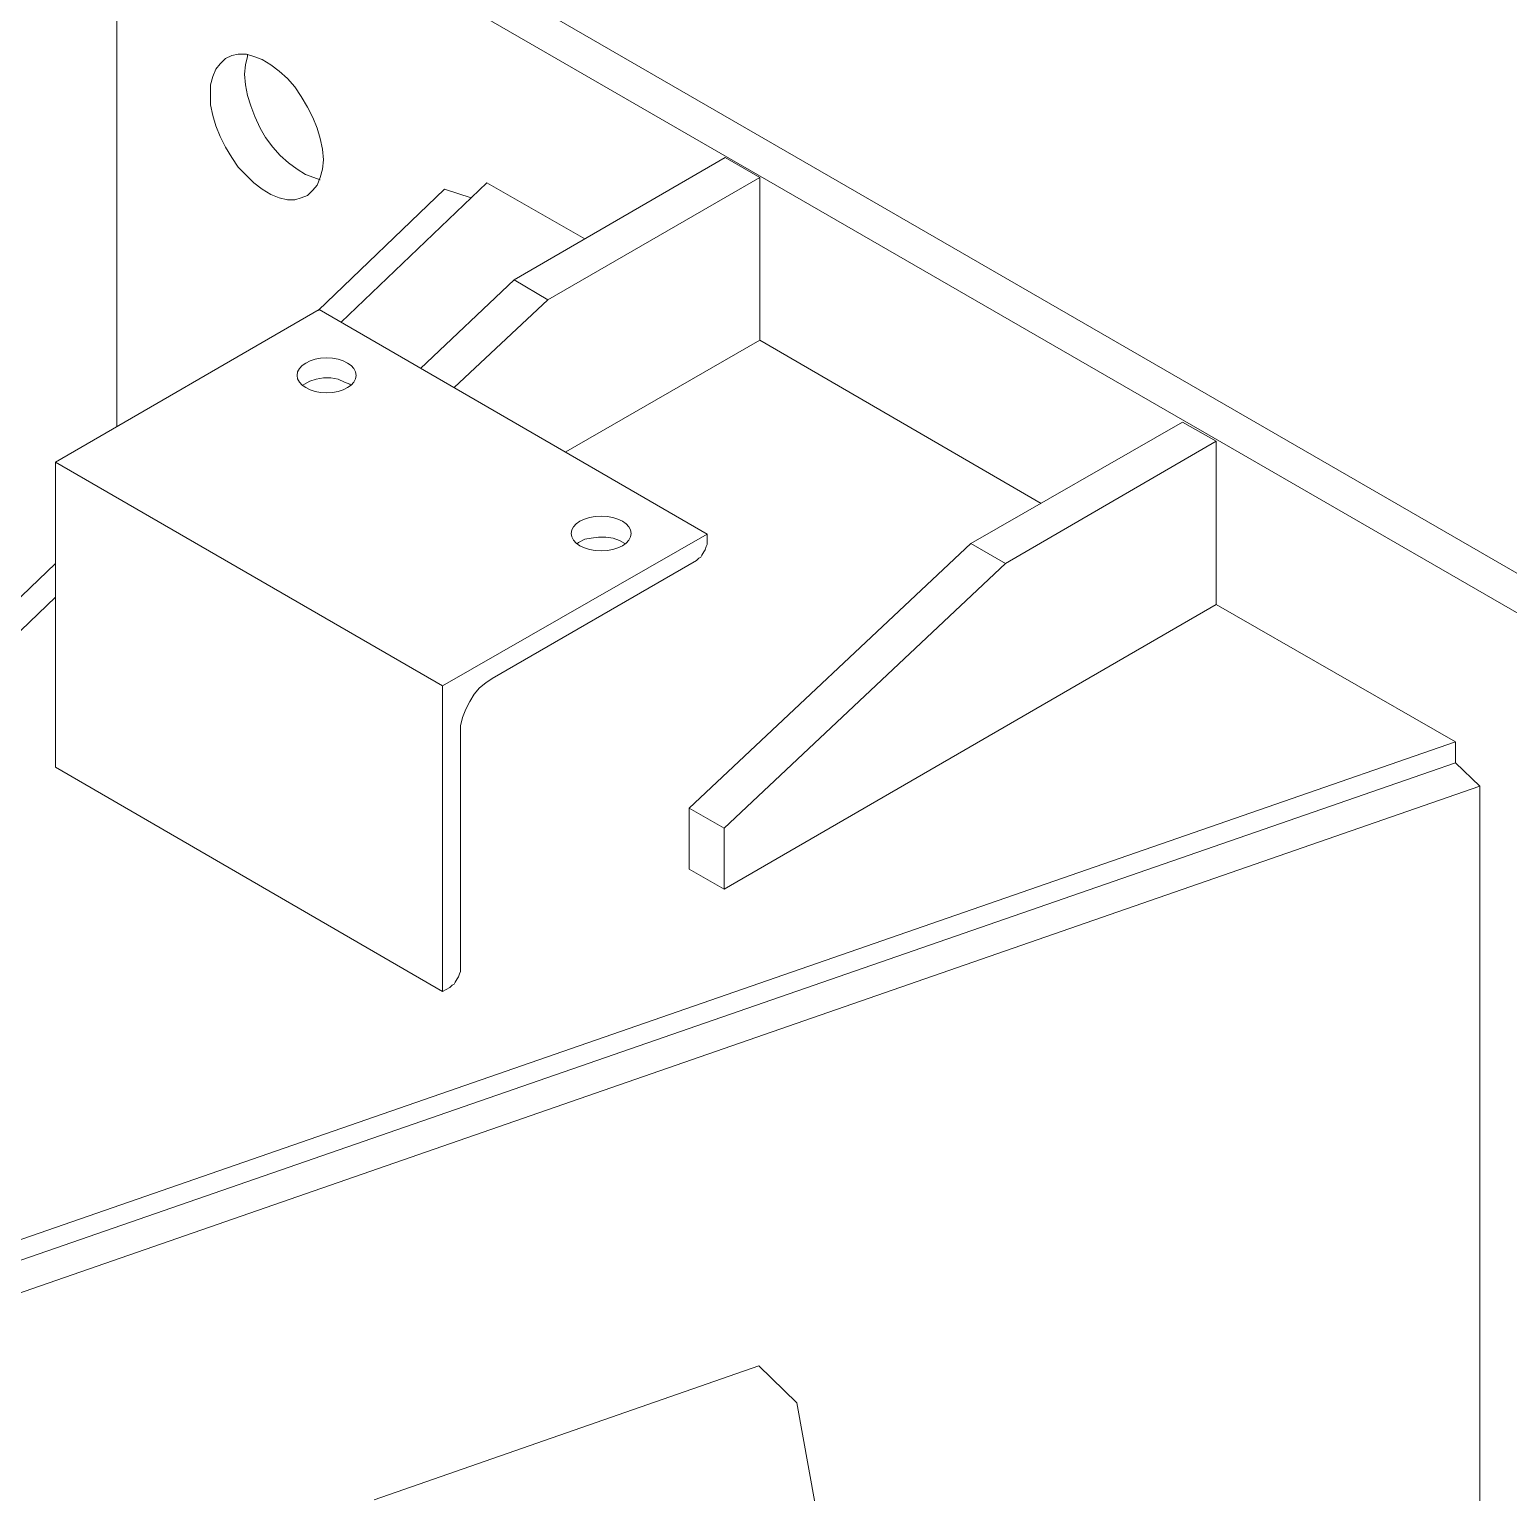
# Model space of a CAD drawing. Header units: millimetres. Extents: x 3 to 591, y 5 to 205.
# Drawn here: x 502.71 to 552.2, y 122.17 to 171.11 of the extents above; entities that cross this region are included whole.
import ezdxf

# ---------------------------------------------------------------- set-up
doc = ezdxf.new("R2010")
doc.units = ezdxf.units.MM
picture_1 = doc.add_image_def('image4.jpg', size_in_pixel=(888, 978))

msp = doc.modelspace()

# ---------------------------------------------------------------- linework, layer by layer
at = {"color": 7, "lineweight": 0}
for points in [[(509.160639, 177.941111), (561.583417, 147.672778)], [(507.996472, 177.270833), (560.454528, 147.0025)], [(505.632861, 157.832778), (505.632861, 175.930278)], [(509.901472, 169.615556), (509.93675, 169.933056), (510.007306, 170.215278), (510.007306, 170.285833)], [(512.441472, 166.087778), (512.229806, 166.158333), (511.947583, 166.264167), (511.665361, 166.440556), (511.383139, 166.652222), (511.100917, 166.899167), (510.853972, 167.181389), (510.607028, 167.498889), (510.430639, 167.816389), (510.25425, 168.204444), (510.113139, 168.557222), (510.007306, 168.91), (509.93675, 169.262778), (509.901472, 169.615556)], [(525.988139, 166.828611), (518.932583, 162.736389)], [(527.152306, 166.158333), (525.988139, 166.828611)], [(518.015361, 165.981944), (513.147028, 161.325278)], [(521.296194, 164.112222), (518.015361, 165.981944)], [(527.152306, 166.158333), (520.061472, 162.066111)], [(527.152306, 160.725556), (527.152306, 166.158333)], [(512.370917, 161.713333), (516.60425, 165.770278)], [(516.60425, 165.770278), (517.486194, 165.488056)], [(518.932583, 162.736389), (515.792861, 159.773056)], [(520.061472, 162.066111), (518.932583, 162.736389)], [(520.061472, 162.066111), (516.92175, 159.138056)], [(512.406194, 161.748611), (503.58675, 156.633333)], [(525.388417, 154.234444), (512.406194, 161.748611)], [(520.661194, 156.986111), (527.152306, 160.725556)], [(536.571472, 155.2575), (527.152306, 160.725556)], [(513.464528, 159.208611), (513.42925, 159.243889), (513.252861, 159.314444), (513.041194, 159.420278), (512.79425, 159.455556), (512.547306, 159.455556), (512.300361, 159.420278), (512.088694, 159.349722), (511.912306, 159.243889), (511.84175, 159.208611)], [(541.298694, 157.973889), (534.207861, 153.916944)], [(542.427583, 157.338889), (541.298694, 157.973889)], [(542.427583, 157.338889), (535.372028, 153.246667)], [(542.427583, 151.870833), (542.427583, 157.338889)], [(516.533694, 149.154444), (503.58675, 156.633333)], [(503.58675, 156.633333), (503.58675, 146.438056)], [(525.388417, 154.234444), (516.533694, 149.154444)], [(522.63675, 153.916944), (522.460361, 154.022778), (522.248694, 154.093333), (522.00175, 154.128611), (521.754806, 154.128611), (521.507861, 154.093333), (521.296194, 154.058056), (521.084528, 153.952222), (521.04925, 153.916944)], [(534.207861, 153.916944), (524.788694, 145.062222)], [(525.035639, 153.3525), (525.106194, 153.423056), (525.17675, 153.458333), (525.212028, 153.528889), (525.282583, 153.634722), (525.317861, 153.705278), (525.353139, 153.811111), (525.388417, 153.881667), (525.388417, 153.9875)], [(525.388417, 153.9875), (525.388417, 154.234444)], [(535.372028, 153.246667), (534.207861, 153.916944)], [(475.364528, 126.153333), (503.58675, 153.246667)], [(518.19175, 149.401389), (525.035639, 153.3525)], [(535.372028, 153.246667), (525.952861, 144.391944)], [(503.58675, 152.117778), (476.563972, 126.153333)], [(525.952861, 142.345833), (542.427583, 151.870833)], [(550.435639, 147.284722), (542.427583, 151.870833)], [(516.533694, 149.154444), (516.533694, 138.923889)], [(517.133417, 147.566944), (517.133417, 147.813889), (517.203972, 148.096111), (517.309806, 148.378333), (517.450917, 148.625278), (517.592028, 148.872222), (517.768417, 149.083889), (517.980083, 149.260278), (518.19175, 149.401389)], [(517.133417, 139.7), (517.133417, 147.566944)], [(480.550361, 123.048889), (550.435639, 147.284722)], [(550.435639, 147.284722), (550.435639, 146.579167)], [(480.691472, 122.413889), (550.435639, 146.579167)], [(550.435639, 146.579167), (551.247028, 145.803056)], [(516.533694, 138.923889), (503.58675, 146.438056)], [(481.538139, 121.6025), (551.247028, 145.803056)], [(551.247028, 145.803056), (551.247028, 98.848333)], [(525.952861, 144.391944), (524.788694, 145.062222)], [(524.788694, 145.062222), (524.788694, 143.016111)], [(525.952861, 144.391944), (525.952861, 142.345833)], [(525.952861, 142.345833), (524.788694, 143.016111)], [(516.780639, 139.065), (516.851194, 139.135556), (516.92175, 139.170833), (516.957028, 139.241389), (517.027583, 139.347222), (517.062861, 139.417778), (517.098139, 139.523611), (517.133417, 139.594167), (517.133417, 139.7)], [(516.533694, 138.923889), (516.780639, 139.065)], [(527.117028, 126.400278), (514.240639, 121.92)], [(528.387028, 125.165556), (527.117028, 126.400278)], [(529.198417, 120.720556), (528.387028, 125.165556)]]:
    msp.add_lwpolyline(points, dxfattribs=at)
msp.add_lwpolyline([(512.547306, 166.758056), (512.512028, 167.110833), (512.441472, 167.463611), (512.335639, 167.816389), (512.194528, 168.169167), (512.018139, 168.521944), (511.806472, 168.874722), (511.594806, 169.192222), (511.347861, 169.474444), (511.065639, 169.721389), (510.783417, 169.933056), (510.501194, 170.109444), (510.218972, 170.215278), (509.972028, 170.285833), (509.689806, 170.285833), (509.478139, 170.250556), (509.266472, 170.144722), (509.090083, 169.968333), (508.948972, 169.791944), (508.843139, 169.545), (508.772583, 169.262778), (508.772583, 168.945278), (508.772583, 168.5925), (508.843139, 168.239722), (508.948972, 167.886944), (509.090083, 167.534167), (509.266472, 167.181389), (509.478139, 166.828611), (509.689806, 166.511111), (509.972028, 166.228889), (510.218972, 165.981944), (510.501194, 165.770278), (510.783417, 165.593889), (511.065639, 165.488056), (511.347861, 165.4175), (511.594806, 165.4175), (511.806472, 165.488056), (512.018139, 165.558611), (512.194528, 165.735), (512.335639, 165.911389), (512.441472, 166.158333), (512.512028, 166.440556)], close=True, dxfattribs=at)
for centre, major_axis, ratio in [((512.653139, 159.54375), (0.987778, 0), 0.589286), ((521.843, 154.252083), (1.005417, 0), 0.578947)]:
    msp.add_ellipse(centre, major_axis=major_axis, ratio=ratio, start_param=0, end_param=6.283185, dxfattribs=at)

# ---------------------------------------------------------------- pictures from other files: only their frames are drawn
image = msp.add_image(picture_1, insert=(438.684166, 45.955679), size_in_units=(128.77776, 142.229562))
image.dxf.flags = 7

doc.saveas('drawing.dxf')
